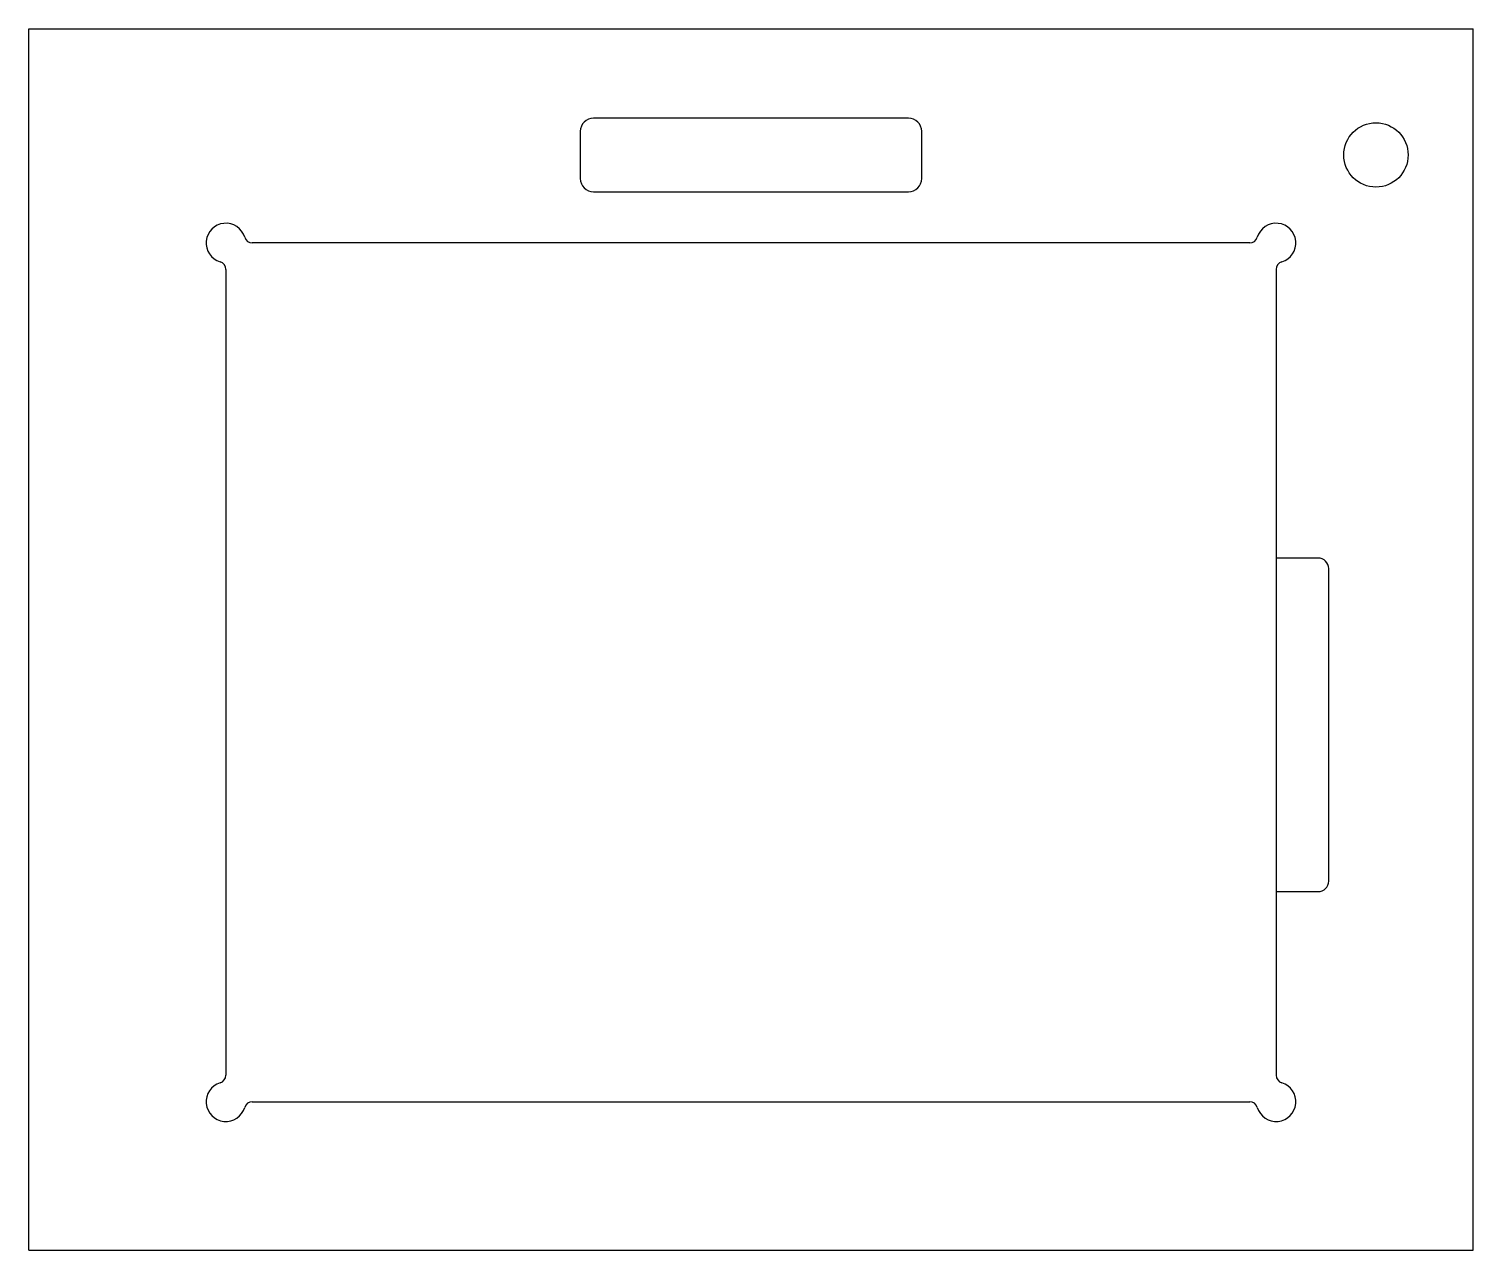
# Model space of a CAD drawing. Extents: x -275 to 275, y -246 to 219.
import ezdxf

# ---------------------------------------------------------------- set-up
doc = ezdxf.new("R2010")
doc.units = 0
doc.layers.get('0').update_dxf_attribs({"linetype": 'CONTINUOUS'})

msp = doc.modelspace()

# ---------------------------------------------------------------- linework, layer by layer
at = {"color": 7, "linetype": 'CONTINUOUS'}
for p, q in [((-275, 219.3), (275, 219.3)), ((-275, -245.7), (-275, 219.3)), ((275, -245.7), (275, 219.3)), ((60, 185.3), (-60, 185.3)), ((-65, 180.3), (-65, 162.3)), ((65, 162.3), (65, 180.3)), ((-60, 157.3), (60, 157.3)), ((189.94, 137.8), (-189.94, 137.8)), ((-200, 127.74), (-200, -179.13)), ((200, 127.74), (200, -179.13)), ((216, 17.8), (200, 17.8)), ((220, -105.2), (220, 13.8)), ((200, -109.2), (216, -109.2)), ((-189.94, -189.2), (189.94, -189.2)), ((-275, -245.7), (275, -245.7))]:
    msp.add_line(p, q, dxfattribs=at)
msp.add_circle((238, 171.3), 12.25, dxfattribs=at)
for centre, radius, start, end in [((-60, 180.3), 5, 90, 180), ((60, 180.3), 5, 0, 90), ((-60, 162.3), 5, 180, 270), ((60, 162.3), 5, 270, 0), ((-200, 137.8), 7.5, 16.6015, 253.3985), ((200, 137.8), 7.5, 286.6015, 163.3985), ((-189.94, 140.8), 3, 196.6015, 270), ((189.94, 140.8), 3, 270, 343.3985), ((-203, 127.74), 3, 0, 73.3985), ((203, 127.74), 3, 106.6015, 180), ((216, 13.8), 4, 0, 90), ((216, -105.2), 4, 270, 0), ((-203, -179.13), 3, 286.6015, 0), ((203, -179.13), 3, 180, 253.3985), ((-200, -189.2), 7.5, 106.6015, 343.3985), ((200, -189.2), 7.5, 196.6015, 73.3985), ((-189.94, -192.2), 3, 90, 163.3985), ((189.94, -192.2), 3, 16.6015, 90)]:
    msp.add_arc(centre, radius, start, end, dxfattribs=at)

doc.saveas('drawing.dxf')
